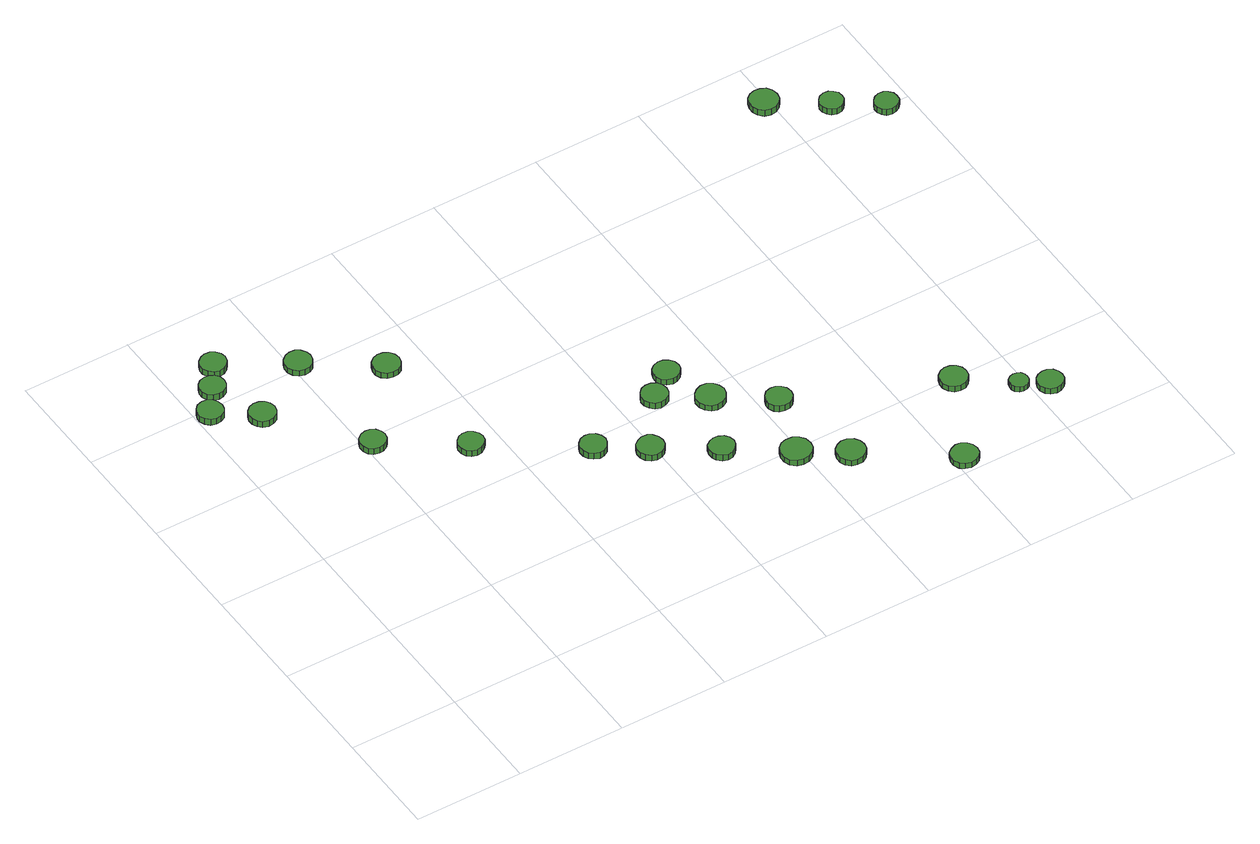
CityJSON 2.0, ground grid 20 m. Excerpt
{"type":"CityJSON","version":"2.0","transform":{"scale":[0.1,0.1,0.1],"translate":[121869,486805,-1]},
"CityObjects":{
"tree1":{"type":"SolitaryVegetationObject","attributes":{"function":"something"},"geometry":[{"type":"MultiSurface","lod":"1","boundaries":[[[0,1,2,3,4,5,6,7,8,9,10,11,12,13,14]],[[15,16,17,18,19,20,21,22,23,24,25,26,27,28,29]],[[0,29,28,1]],[[1,28,27,2]],[[2,27,26,3]],[[3,26,25,4]],[[4,25,24,5]],[[5,24,23,6]],[[6,23,22,7]],[[7,22,21,8]],[[8,21,20,9]],[[9,20,19,10]],[[10,19,18,11]],[[11,18,17,12]],[[12,17,16,13]],[[13,16,15,14]],[[14,15,29,0]]]}]},
"tree2":{"type":"SolitaryVegetationObject","attributes":{"function":"something"},"geometry":[{"type":"MultiSurface","lod":"1","boundaries":[[[30,31,32,33,34,35,36,37,38,39,40,41,42,43,44]],[[45,46,47,48,49,50,51,52,53,54,55,56,57,58,59]],[[30,59,58,31]],[[31,58,57,32]],[[32,57,56,33]],[[33,56,55,34]],[[34,55,54,35]],[[35,54,53,36]],[[36,53,52,37]],[[37,52,51,38]],[[38,51,50,39]],[[39,50,49,40]],[[40,49,48,41]],[[41,48,47,42]],[[42,47,46,43]],[[43,46,45,44]],[[44,45,59,30]]]}]},
"tree3":{"type":"SolitaryVegetationObject","attributes":{"function":"something"},"geometry":[{"type":"MultiSurface","lod":"1","boundaries":[[[60,61,62,63,64,65,66,67,68,69,70,71,72,73,74]],[[75,76,77,78,79,80,81,82,83,84,85,86,87,88,89]],[[60,89,88,61]],[[61,88,87,62]],[[62,87,86,63]],[[63,86,85,64]],[[64,85,84,65]],[[65,84,83,66]],[[66,83,82,67]],[[67,82,81,68]],[[68,81,80,69]],[[69,80,79,70]],[[70,79,78,71]],[[71,78,77,72]],[[72,77,76,73]],[[73,76,75,74]],[[74,75,89,60]]]}]},
"tree4":{"type":"SolitaryVegetationObject","attributes":{"function":"something"},"geometry":[{"type":"MultiSurface","lod":"1","boundaries":[[[90,91,92,93,94,95,96,97,98,99,100,101,102,103,104]],[[105,106,107,108,109,110,111,112,113,114,115,116,117,118,119]],[[90,119,118,91]],[[91,118,117,92]],[[92,117,116,93]],[[93,116,115,94]],[[94,115,114,95]],[[95,114,113,96]],[[96,113,112,97]],[[97,112,111,98]],[[98,111,110,99]],[[99,110,109,100]],[[100,109,108,101]],[[101,108,107,102]],[[102,107,106,103]],[[103,106,105,104]],[[104,105,119,90]]]}]},
"tree5":{"type":"SolitaryVegetationObject","attributes":{"function":"something"},"geometry":[{"type":"MultiSurface","lod":"1","boundaries":[[[120,121,122,123,124,125,126,127,128,129,130,131,132,133,134]],[[135,136,137,138,139,140,141,142,143,144,145,146,147,148,149]],[[120,149,148,121]],[[121,148,147,122]],[[122,147,146,123]],[[123,146,145,124]],[[124,145,144,125]],[[125,144,143,126]],[[126,143,142,127]],[[127,142,141,128]],[[128,141,140,129]],[[129,140,139,130]],[[130,139,138,131]],[[131,138,137,132]],[[132,137,136,133]],[[133,136,135,134]],[[134,135,149,120]]]}]},
"tree6":{"type":"SolitaryVegetationObject","attributes":{"function":"something"},"geometry":[{"type":"MultiSurface","lod":"1","boundaries":[[[150,151,152,153,154,155,156,157,158,159,160,161,162,163,164]],[[165,166,167,168,169,170,171,172,173,174,175,176,177,178,179]],[[150,179,178,151]],[[151,178,177,152]],[[152,177,176,153]],[[153,176,175,154]],[[154,175,174,155]],[[155,174,173,156]],[[156,173,172,157]],[[157,172,171,158]],[[158,171,170,159]],[[159,170,169,160]],[[160,169,168,161]],[[161,168,167,162]],[[162,167,166,163]],[[163,166,165,164]],[[164,165,179,150]]]}]},
"tree7":{"type":"SolitaryVegetationObject","attributes":{"function":"something"},"geometry":[{"type":"MultiSurface","lod":"1","boundaries":[[[180,181,182,183,184,185,186,187,188,189,190,191,192,193,194]],[[195,196,197,198,199,200,201,202,203,204,205,206,207,208,209]],[[180,209,208,181]],[[181,208,207,182]],[[182,207,206,183]],[[183,206,205,184]],[[184,205,204,185]],[[185,204,203,186]],[[186,203,202,187]],[[187,202,201,188]],[[188,201,200,189]],[[189,200,199,190]],[[190,199,198,191]],[[191,198,197,192]],[[192,197,196,193]],[[193,196,195,194]],[[194,195,209,180]]]}]},
"tree8":{"type":"SolitaryVegetationObject","attributes":{"function":"something"},"geometry":[{"type":"MultiSurface","lod":"1","boundaries":[[[210,211,212,213,214,215,216,217,218,219,220,221,222,223,224]],[[225,226,227,228,229,230,231,232,233,234,235,236,237,238,239]],[[210,239,238,211]],[[211,238,237,212]],[[212,237,236,213]],[[213,236,235,214]],[[214,235,234,215]],[[215,234,233,216]],[[216,233,232,217]],[[217,232,231,218]],[[218,231,230,219]],[[219,230,229,220]],[[220,229,228,221]],[[221,228,227,222]],[[222,227,226,223]],[[223,226,225,224]],[[224,225,239,210]]]}]},
"tree9":{"type":"SolitaryVegetationObject","attributes":{"function":"something"},"geometry":[{"type":"MultiSurface","lod":"1","boundaries":[[[240,241,242,243,244,245,246,247,248,249,250,251,252,253,254]],[[255,256,257,258,259,260,261,262,263,264,265,266,267,268,269]],[[240,269,268,241]],[[241,268,267,242]],[[242,267,266,243]],[[243,266,265,244]],[[244,265,264,245]],[[245,264,263,246]],[[246,263,262,247]],[[247,262,261,248]],[[248,261,260,249]],[[249,260,259,250]],[[250,259,258,251]],[[251,258,257,252]],[[252,257,256,253]],[[253,256,255,254]],[[254,255,269,240]]]}]},
"tree10":{"type":"SolitaryVegetationObject","attributes":{"function":"something"},"geometry":[{"type":"MultiSurface","lod":"1","boundaries":[[[270,271,272,273,274,275,276,277,278,279,280,281,282,283,284]],[[285,286,287,288,289,290,291,292,293,294,295,296,297,298,299]],[[270,299,298,271]],[[271,298,297,272]],[[272,297,296,273]],[[273,296,295,274]],[[274,295,294,275]],[[275,294,293,276]],[[276,293,292,277]],[[277,292,291,278]],[[278,291,290,279]],[[279,290,289,280]],[[280,289,288,281]],[[281,288,287,282]],[[282,287,286,283]],[[283,286,285,284]],[[284,285,299,270]]]}]},
"tree11":{"type":"SolitaryVegetationObject","attributes":{"function":"something"},"geometry":[{"type":"MultiSurface","lod":"1","boundaries":[[[300,301,302,303,304,305,306,307,308,309,310,311,312,313,314]],[[315,316,317,318,319,320,321,322,323,324,325,326,327,328,329]],[[300,329,328,301]],[[301,328,327,302]],[[302,327,326,303]],[[303,326,325,304]],[[304,325,324,305]],[[305,324,323,306]],[[306,323,322,307]],[[307,322,321,308]],[[308,321,320,309]],[[309,320,319,310]],[[310,319,318,311]],[[311,318,317,312]],[[312,317,316,313]],[[313,316,315,314]],[[314,315,329,300]]]}]},
"tree12":{"type":"SolitaryVegetationObject","attributes":{"function":"something"},"geometry":[{"type":"MultiSurface","lod":"1","boundaries":[[[330,331,332,333,334,335,336,337,338,339,340,341,342,343,344]],[[345,346,347,348,349,350,351,352,353,354,355,356,357,358,359]],[[330,359,358,331]],[[331,358,357,332]],[[332,357,356,333]],[[333,356,355,334]],[[334,355,354,335]],[[335,354,353,336]],[[336,353,352,337]],[[337,352,351,338]],[[338,351,350,339]],[[339,350,349,340]],[[340,349,348,341]],[[341,348,347,342]],[[342,347,346,343]],[[343,346,345,344]],[[344,345,359,330]]]}]},
"tree13":{"type":"SolitaryVegetationObject","attributes":{"function":"something"},"geometry":[{"type":"MultiSurface","lod":"1","boundaries":[[[360,361,362,363,364,365,366,367,368,369,370,371,372,373,374]],[[375,376,377,378,379,380,381,382,383,384,385,386,387,388,389]],[[360,389,388,361]],[[361,388,387,362]],[[362,387,386,363]],[[363,386,385,364]],[[364,385,384,365]],[[365,384,383,366]],[[366,383,382,367]],[[367,382,381,368]],[[368,381,380,369]],[[369,380,379,370]],[[370,379,378,371]],[[371,378,377,372]],[[372,377,376,373]],[[373,376,375,374]],[[374,375,389,360]]]}]},
"tree14":{"type":"SolitaryVegetationObject","attributes":{"function":"something"},"geometry":[{"type":"MultiSurface","lod":"1","boundaries":[[[390,391,392,393,394,395,396,397,398,399,400,401,402,403,404]],[[405,406,407,408,409,410,411,412,413,414,415,416,417,418,419]],[[390,419,418,391]],[[391,418,417,392]],[[392,417,416,393]],[[393,416,415,394]],[[394,415,414,395]],[[395,414,413,396]],[[396,413,412,397]],[[397,412,411,398]],[[398,411,410,399]],[[399,410,409,400]],[[400,409,408,401]],[[401,408,407,402]],[[402,407,406,403]],[[403,406,405,404]],[[404,405,419,390]]]}]},
"tree15":{"type":"SolitaryVegetationObject","attributes":{"function":"something"},"geometry":[{"type":"MultiSurface","lod":"1","boundaries":[[[420,421,422,423,424,425,426,427,428,429,430,431,432,433,434]],[[435,436,437,438,439,440,441,442,443,444,445,446,447,448,449]],[[420,449,448,421]],[[421,448,447,422]],[[422,447,446,423]],[[423,446,445,424]],[[424,445,444,425]],[[425,444,443,426]],[[426,443,442,427]],[[427,442,441,428]],[[428,441,440,429]],[[429,440,439,430]],[[430,439,438,431]],[[431,438,437,432]],[[432,437,436,433]],[[433,436,435,434]],[[434,435,449,420]]]}]},
"tree16":{"type":"SolitaryVegetationObject","attributes":{"function":"something"},"geometry":[{"type":"MultiSurface","lod":"1","boundaries":[[[450,451,452,453,454,455,456,457,458,459,460,461,462,463,464]],[[465,466,467,468,469,470,471,472,473,474,475,476,477,478,479]],[[450,479,478,451]],[[451,478,477,452]],[[452,477,476,453]],[[453,476,475,454]],[[454,475,474,455]],[[455,474,473,456]],[[456,473,472,457]],[[457,472,471,458]],[[458,471,470,459]],[[459,470,469,460]],[[460,469,468,461]],[[461,468,467,462]],[[462,467,466,463]],[[463,466,465,464]],[[464,465,479,450]]]}]},
"tree17":{"type":"SolitaryVegetationObject","attributes":{"function":"something"},"geometry":[{"type":"MultiSurface","lod":"1","boundaries":[[[480,481,482,483,484,485,486,487,488,489,490,491,492,493,494]],[[495,496,497,498,499,500,501,502,503,504,505,506,507,508,509]],[[480,509,508,481]],[[481,508,507,482]],[[482,507,506,483]],[[483,506,505,484]],[[484,505,504,485]],[[485,504,503,486]],[[486,503,502,487]],[[487,502,501,488]],[[488,501,500,489]],[[489,500,499,490]],[[490,499,498,491]],[[491,498,497,492]],[[492,497,496,493]],[[493,496,495,494]],[[494,495,509,480]]]}]},
"tree18":{"type":"SolitaryVegetationObject","attributes":{"function":"something"},"geometry":[{"type":"MultiSurface","lod":"1","boundaries":[[[510,511,512,513,514,515,516,517,518,519,520,521,522,523,524]],[[525,526,527,528,529,530,531,532,533,534,535,536,537,538,539]],[[510,539,538,511]],[[511,538,537,512]],[[512,537,536,513]],[[513,536,535,514]],[[514,535,534,515]],[[515,534,533,516]],[[516,533,532,517]],[[517,532,531,518]],[[518,531,530,519]],[[519,530,529,520]],[[520,529,528,521]],[[521,528,527,522]],[[522,527,526,523]],[[523,526,525,524]],[[524,525,539,510]]]}]},
"tree19":{"type":"SolitaryVegetationObject","attributes":{"function":"something"},"geometry":[{"type":"MultiSurface","lod":"1","boundaries":[[[540,541,542,543,544,545,546,547,548,549,550,551,552,553,554]],[[555,556,557,558,559,560,561,562,563,564,565,566,567,568,569]],[[540,569,568,541]],[[541,568,567,542]],[[542,567,566,543]],[[543,566,565,544]],[[544,565,564,545]],[[545,564,563,546]],[[546,563,562,547]],[[547,562,561,548]],[[548,561,560,549]],[[549,560,559,550]],[[550,559,558,551]],[[551,558,557,552]],[[552,557,556,553]],[[553,556,555,554]],[[554,555,569,540]]]}]},
"tree20":{"type":"SolitaryVegetationObject","attributes":{"function":"something"},"geometry":[{"type":"MultiSurface","lod":"1","boundaries":[[[570,571,572,573,574,575,576,577,578,579,580,581,582,583,584]],[[585,586,587,588,589,590,591,592,593,594,595,596,597,598,599]],[[570,599,598,571]],[[571,598,597,572]],[[572,597,596,573]],[[573,596,595,574]],[[574,595,594,575]],[[575,594,593,576]],[[576,593,592,577]],[[577,592,591,578]],[[578,591,590,579]],[[579,590,589,580]],[[580,589,588,581]],[[581,588,587,582]],[[582,587,586,583]],[[583,586,585,584]],[[584,585,599,570]]]}]},
"tree21":{"type":"SolitaryVegetationObject","attributes":{"function":"something"},"geometry":[{"type":"MultiSurface","lod":"1","boundaries":[[[600,601,602,603,604,605,606,607,608,609,610,611,612,613,614]],[[615,616,617,618,619,620,621,622,623,624,625,626,627,628,629]],[[600,629,628,601]],[[601,628,627,602]],[[602,627,626,603]],[[603,626,625,604]],[[604,625,624,605]],[[605,624,623,606]],[[606,623,622,607]],[[607,622,621,608]],[[608,621,620,609]],[[609,620,619,610]],[[610,619,618,611]],[[611,618,617,612]],[[612,617,616,613]],[[613,616,615,614]],[[614,615,629,600]]]}]},
"tree22":{"type":"SolitaryVegetationObject","attributes":{"function":"something"},"geometry":[{"type":"MultiSurface","lod":"1","boundaries":[[[630,631,632,633,634,635,636,637,638,639,640,641,642,643,644]],[[645,646,647,648,649,650,651,652,653,654,655,656,657,658,659]],[[630,659,658,631]],[[631,658,657,632]],[[632,657,656,633]],[[633,656,655,634]],[[634,655,654,635]],[[635,654,653,636]],[[636,653,652,637]],[[637,652,651,638]],[[638,651,650,639]],[[639,650,649,640]],[[640,649,648,641]],[[641,648,647,642]],[[642,647,646,643]],[[643,646,645,644]],[[644,645,659,630]]]}]},
"tree23":{"type":"SolitaryVegetationObject","attributes":{"function":"something"},"geometry":[{"type":"MultiSurface","lod":"1","boundaries":[[[660,661,662,663,664,665,666,667,668,669,670,671,672,673,674]],[[675,676,677,678,679,680,681,682,683,684,685,686,687,688,689]],[[660,689,688,661]],[[661,688,687,662]],[[662,687,686,663]],[[663,686,685,664]],[[664,685,684,665]],[[665,684,683,666]],[[666,683,682,667]],[[667,682,681,668]],[[668,681,680,669]],[[669,680,679,670]],[[670,679,678,671]],[[671,678,677,672]],[[672,677,676,673]],[[673,676,675,674]],[[674,675,689,660]]]}]},
"tree24":{"type":"SolitaryVegetationObject","attributes":{"function":"something"},"geometry":[{"type":"MultiSurface","lod":"1","boundaries":[[[690,691,692,693,694,695,696,697,698,699,700,701,702,703,704]],[[705,706,707,708,709,710,711,712,713,714,715,716,717,718,719]],[[690,719,718,691]],[[691,718,717,692]],[[692,717,716,693]],[[693,716,715,694]],[[694,715,714,695]],[[695,714,713,696]],[[696,713,712,697]],[[697,712,711,698]],[[698,711,710,699]],[[699,710,709,700]],[[700,709,708,701]],[[701,708,707,702]],[[702,707,706,703]],[[703,706,705,704]],[[704,705,719,690]]]}]}
},
"vertices":[
[48,785,21],[46,795,21],[41,803,21],[32,808,21],[23,809,21],[13,806,21],[6,799,21],[2,790,21],[2,781,21],[6,772,21],[13,765,21],[23,762,21],[32,763,21],[41,768,21],[46,776,21],[46,776,8],[41,768,8],[32,763,8],[23,762,8],[13,765,8],[6,772,8],[2,781,8],[2,790,8],[6,799,8],[13,806,8],[23,809,8],[32,808,8],[41,803,8],[46,795,8],[48,785,8],
[83,833,20],[81,843,20],[76,850,20],[67,855,20],[58,856,20],[48,853,20],[41,847,20],[37,838,20],[37,828,20],[41,819,20],[48,813,20],[58,810,20],[67,811,20],[76,816,20],[81,824,20],[81,824,7],[76,816,7],[67,811,7],[58,810,7],[48,813,7],[41,819,7],[37,828,7],[37,838,7],[41,847,7],[48,853,7],[58,856,7],[67,855,7],[76,850,7],[81,843,7],[83,833,7],
[120,736,20],[117,746,20],[112,754,20],[103,759,20],[93,760,20],[83,757,20],[76,750,20],[72,741,20],[72,731,20],[76,722,20],[83,715,20],[93,712,20],[103,713,20],[112,718,20],[117,726,20],[117,726,7],[112,718,7],[103,713,7],[93,712,7],[83,715,7],[76,722,7],[72,731,7],[72,741,7],[76,750,7],[83,757,7],[93,760,7],[103,759,7],[112,754,7],[117,746,7],[120,736,7],
[114,879,20],[112,888,20],[106,896,20],[98,901,20],[88,902,20],[79,899,20],[71,892,20],[67,883,20],[67,874,20],[71,865,20],[79,858,20],[88,855,20],[98,856,20],[106,861,20],[112,869,20],[112,869,7],[106,861,7],[98,856,7],[88,855,7],[79,858,7],[71,865,7],[67,874,7],[67,883,7],[71,892,7],[79,899,7],[88,902,7],[98,901,7],[106,896,7],[112,888,7],[114,879,7],
[238,584,19],[236,593,19],[231,601,19],[222,606,19],[213,607,19],[203,604,19],[196,598,19],[192,589,19],[192,579,19],[196,570,19],[203,564,19],[213,561,19],[222,562,19],[231,567,19],[236,574,19],[236,574,6],[231,567,6],[222,562,6],[213,561,6],[203,564,6],[196,570,6],[192,579,6],[192,589,6],[196,598,6],[203,604,6],[213,607,6],[222,606,6],[231,601,6],[236,593,6],[238,584,6],
[235,807,19],[233,816,19],[227,825,19],[219,830,19],[209,831,19],[199,828,19],[191,821,19],[187,812,19],[187,801,19],[191,792,19],[199,785,19],[209,782,19],[219,783,19],[227,788,19],[233,797,19],[233,797,7],[227,788,7],[219,783,7],[209,782,7],[199,785,7],[191,792,7],[187,801,7],[187,812,7],[191,821,7],[199,828,7],[209,831,7],[219,830,7],[227,825,7],[233,816,7],[235,807,7],
[371,492,20],[369,501,20],[363,509,20],[355,514,20],[345,515,20],[336,512,20],[329,505,20],[325,497,20],[325,487,20],[329,478,20],[336,472,20],[345,469,20],[355,470,20],[363,475,20],[369,482,20],[369,482,7],[363,475,7],[355,470,7],[345,469,7],[336,472,7],[329,478,7],[325,487,7],[325,497,7],[329,505,7],[336,512,7],[345,515,7],[355,514,7],[363,509,7],[369,501,7],[371,492,7],
[355,723,19],[353,733,19],[347,742,19],[338,747,19],[328,748,19],[318,745,19],[310,738,19],[306,728,19],[306,718,19],[310,709,19],[318,702,19],[328,699,19],[338,700,19],[347,705,19],[353,713,19],[353,713,7],[347,705,7],[338,700,7],[328,699,7],[318,702,7],[310,709,7],[306,718,7],[306,728,7],[310,738,7],[318,745,7],[328,748,7],[338,747,7],[347,742,7],[353,733,7],[355,723,7],
[538,378,20],[536,388,20],[530,396,20],[521,401,20],[512,402,20],[502,399,20],[495,392,20],[491,383,20],[491,373,20],[495,364,20],[502,358,20],[512,354,20],[521,355,20],[530,360,20],[536,369,20],[536,369,7],[530,360,7],[521,355,7],[512,354,7],[502,358,7],[495,364,7],[491,373,7],[491,383,7],[495,392,7],[502,399,7],[512,402,7],[521,401,7],[530,396,7],[536,388,7],[538,378,7],
[616,324,20],[614,334,20],[608,343,20],[600,348,20],[589,349,20],[580,345,20],[572,339,20],[568,329,20],[568,319,20],[572,310,20],[580,303,20],[589,300,20],[600,301,20],[608,306,20],[614,314,20],[614,314,7],[608,306,7],[600,301,7],[589,300,7],[580,303,7],[572,310,7],[568,319,7],[568,329,7],[572,339,7],[580,345,7],[589,349,7],[600,348,7],[608,343,7],[614,334,7],[616,324,7],
[714,260,20],[712,270,20],[706,278,20],[697,282,20],[688,283,20],[679,280,20],[671,274,20],[668,265,20],[668,255,20],[671,247,20],[679,240,20],[688,237,20],[697,238,20],[706,243,20],[712,251,20],[712,251,7],[706,243,7],[697,238,7],[688,237,7],[679,240,7],[671,247,7],[668,255,7],[668,265,7],[671,274,7],[679,280,7],[688,283,7],[697,282,7],[706,278,7],[712,270,7],[714,260,7],
[687,424,20],[685,434,20],[680,442,20],[671,447,20],[661,448,20],[651,445,20],[644,438,20],[640,429,20],[640,419,20],[644,410,20],[651,403,20],[661,400,20],[671,401,20],[680,406,20],[685,414,20],[685,414,7],[680,406,7],[671,401,7],[661,400,7],[651,403,7],[644,410,7],[640,419,7],[640,429,7],[644,438,7],[651,445,7],[661,448,7],[671,447,7],[680,442,7],[685,434,7],[687,424,7],
[818,188,19],[816,200,19],[809,209,19],[799,215,19],[787,216,19],[776,213,19],[767,205,19],[763,194,19],[763,183,19],[767,172,19],[776,164,19],[787,161,19],[799,162,19],[809,168,19],[816,177,19],[816,177,7],[809,168,7],[799,162,7],[787,161,7],[776,164,7],[767,172,7],[763,183,7],[763,194,7],[767,205,7],[776,213,7],[787,216,7],[799,215,7],[809,209,7],[816,200,7],[818,188,7],
[734,460,19],[732,470,19],[726,478,19],[717,483,19],[708,484,19],[698,481,19],[691,475,19],[687,465,19],[687,455,19],[691,446,19],[698,440,19],[708,437,19],[717,438,19],[726,443,19],[732,451,19],[732,451,7],[726,443,7],[717,438,7],[708,437,7],[698,440,7],[691,446,7],[687,455,7],[687,465,7],[691,475,7],[698,481,7],[708,484,7],[717,483,7],[726,478,7],[732,470,7],[734,460,7],
[767,372,19],[764,383,19],[758,392,19],[748,398,19],[737,399,19],[727,395,19],[719,388,19],[714,378,19],[714,367,19],[719,357,19],[727,349,19],[737,346,19],[748,347,19],[758,353,19],[764,362,19],[764,362,7],[758,353,7],[748,347,7],[737,346,7],[727,349,7],[719,357,7],[714,367,7],[714,378,7],[719,388,7],[727,395,7],[737,399,7],[748,398,7],[758,392,7],[764,383,7],[767,372,7],
[891,138,19],[889,148,19],[883,157,19],[873,163,19],[862,164,19],[852,160,19],[844,153,19],[840,143,19],[840,132,19],[844,123,19],[852,115,19],[862,112,19],[873,113,19],[883,119,19],[889,127,19],[889,127,7],[883,119,7],[873,113,7],[862,112,7],[852,115,7],[844,123,7],[840,132,7],[840,143,7],[844,153,7],[852,160,7],[862,164,7],[873,163,7],[883,157,7],[889,148,7],[891,138,7],
[856,307,20],[854,317,20],[848,325,20],[840,330,20],[830,331,20],[820,328,20],[813,321,20],[809,312,20],[809,302,20],[813,293,20],[820,287,20],[830,284,20],[840,285,20],[848,290,20],[854,298,20],[854,298,7],[848,290,7],[840,285,7],[830,284,7],[820,287,7],[813,293,7],[809,302,7],[809,312,7],[813,321,7],[820,328,7],[830,331,7],[840,330,7],[848,325,7],[854,317,7],[856,307,7],
[1043,30,19],[1041,40,19],[1035,48,19],[1026,54,19],[1016,55,19],[1006,51,19],[998,45,19],[994,35,19],[994,25,19],[998,15,19],[1006,9,19],[1016,5,19],[1026,7,19],[1035,12,19],[1041,20,19],[1041,20,7],[1035,12,7],[1026,7,7],[1016,5,7],[1006,9,7],[998,15,7],[994,25,7],[994,35,7],[998,45,7],[1006,51,7],[1016,55,7],[1026,54,7],[1035,48,7],[1041,40,7],[1043,30,7],
[1126,193,19],[1124,203,19],[1118,212,19],[1109,217,19],[1099,218,19],[1089,215,19],[1081,208,19],[1077,198,19],[1077,188,19],[1081,178,19],[1089,171,19],[1099,168,19],[1109,169,19],[1118,174,19],[1124,183,19],[1124,183,7],[1118,174,7],[1109,169,7],[1099,168,7],[1089,171,7],[1081,178,7],[1077,188,7],[1077,198,7],[1081,208,7],[1089,215,7],[1099,218,7],[1109,217,7],[1118,212,7],[1124,203,7],[1126,193,7],
[1204,128,18],[1203,135,18],[1199,141,18],[1193,144,18],[1186,145,18],[1179,143,18],[1173,138,18],[1171,131,18],[1171,124,18],[1173,118,18],[1179,113,18],[1186,111,18],[1193,112,18],[1199,115,18],[1203,121,18],[1203,121,7],[1199,115,7],[1193,112,7],[1186,111,7],[1179,113,7],[1173,118,7],[1171,124,7],[1171,131,7],[1173,138,7],[1179,143,7],[1186,145,7],[1193,144,7],[1199,141,7],[1203,135,7],[1204,128,7],
[1255,101,19],[1253,110,19],[1248,118,19],[1239,123,19],[1230,124,19],[1220,121,19],[1213,115,19],[1209,106,19],[1209,96,19],[1213,87,19],[1220,81,19],[1230,78,19],[1239,79,19],[1248,84,19],[1253,91,19],[1253,91,7],[1248,84,7],[1239,79,7],[1230,78,7],[1220,81,7],[1213,87,7],[1209,96,7],[1209,106,7],[1213,115,7],[1220,121,7],[1230,124,7],[1239,123,7],[1248,118,7],[1253,110,7],[1255,101,7],
[1208,900,32],[1206,911,32],[1200,920,32],[1190,925,32],[1180,926,32],[1169,923,32],[1161,916,32],[1157,906,32],[1157,895,32],[1161,885,32],[1169,877,32],[1180,874,32],[1190,875,32],[1200,881,32],[1206,889,32],[1206,889,19],[1200,881,19],[1190,875,19],[1180,874,19],[1169,877,19],[1161,885,19],[1157,895,19],[1157,906,19],[1161,916,19],[1169,923,19],[1180,926,19],[1190,925,19],[1200,920,19],[1206,911,19],[1208,900,19],
[1296,838,32],[1295,847,32],[1289,854,32],[1282,859,32],[1273,860,32],[1264,857,32],[1258,851,32],[1254,843,32],[1254,834,32],[1258,826,32],[1264,820,32],[1273,817,32],[1282,818,32],[1289,822,32],[1295,830,32],[1295,830,19],[1289,822,19],[1282,818,19],[1273,817,19],[1264,820,19],[1258,826,19],[1254,834,19],[1254,843,19],[1258,851,19],[1264,857,19],[1273,860,19],[1282,859,19],[1289,854,19],[1295,847,19],[1296,838,19],
[1372,789,32],[1371,798,32],[1365,805,32],[1358,809,32],[1349,810,32],[1340,807,32],[1334,801,32],[1330,793,32],[1330,784,32],[1334,776,32],[1340,770,32],[1349,768,32],[1358,769,32],[1365,773,32],[1371,780,32],[1371,780,19],[1365,773,19],[1358,769,19],[1349,768,19],[1340,770,19],[1334,776,19],[1330,784,19],[1330,793,19],[1334,801,19],[1340,807,19],[1349,810,19],[1358,809,19],[1365,805,19],[1371,798,19],[1372,789,19]
]}
